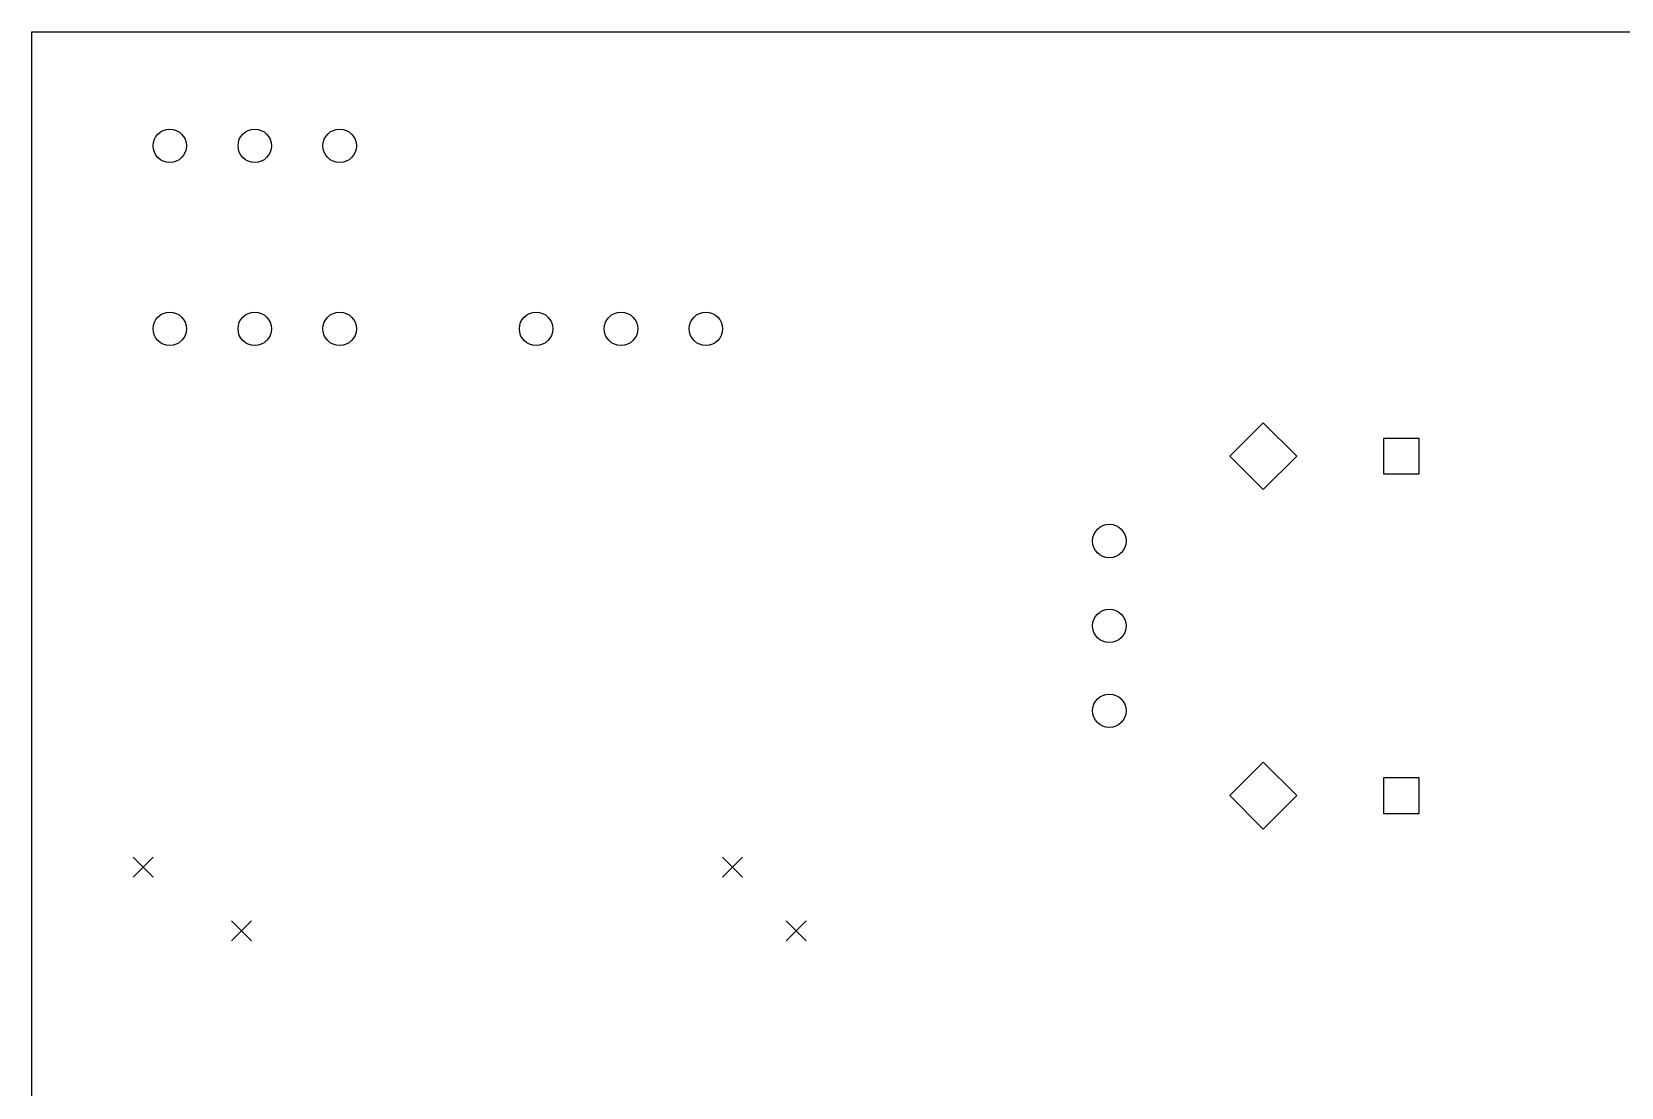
# Model space of a CAD drawing. Extents: x 93 to 194, y -130 to -67.
# Drawn here: x 95.25 to 142.79, y -98.26 to -66.67 of the extents above; entities that cross this region are included whole.
import ezdxf

# ---------------------------------------------------------------- set-up
doc = ezdxf.new("R2010")
doc.units = 0
doc.layers.add('BLACK', color=7, linetype='CONTINUOUS')

msp = doc.modelspace()

# ---------------------------------------------------------------- linework, layer by layer
at = {"layer": 'BLACK', "linetype": 'CONTINUOUS'}
for p, q in [((95.25, -111.125), (95.25, -66.675)), ((95.25, -66.675), (193.675, -66.675)), ((132.08, -78.375001), (131.08, -79.375001)), ((133.08, -79.375001), (132.08, -78.375001)), ((136.737835, -78.844666), (135.677165, -78.844666)), ((135.677165, -78.844666), (135.677165, -79.905336)), ((136.737835, -79.905336), (136.737835, -78.844666)), ((131.08, -79.375001), (132.08, -80.375001)), ((132.08, -80.375001), (133.08, -79.375001)), ((135.677165, -79.905336), (136.737835, -79.905336)), ((132.08, -88.534999), (131.08, -89.534999)), ((133.08, -89.534999), (132.08, -88.534999)), ((136.737835, -89.004666), (135.677165, -89.004666)), ((135.677165, -89.004666), (135.677165, -90.065336)), ((136.737835, -90.065336), (136.737835, -89.004666)), ((131.08, -89.534999), (132.08, -90.534999)), ((132.08, -90.534999), (133.08, -89.534999)), ((135.677165, -90.065336), (136.737835, -90.065336)), ((98.28375, -91.378125), (98.88375, -91.978125)), ((98.88375, -91.378125), (98.28375, -91.978125)), ((115.905, -91.378124), (116.505, -91.978124)), ((116.505, -91.378124), (115.905, -91.978124)), ((101.220625, -93.283125), (101.820625, -93.883125)), ((101.820625, -93.283125), (101.220625, -93.883125)), ((117.81, -93.283124), (118.41, -93.883124)), ((118.41, -93.283124), (117.81, -93.883124))]:
    msp.add_line(p, q, dxfattribs=at)
at = {"layer": 'BLACK'}
for centre in [(99.3775, -70.088126), (101.9175, -70.088126), (104.4575, -70.088126), (99.3775, -75.565), (101.9175, -75.565), (104.4575, -75.565), (110.33125, -75.565), (112.87125, -75.565), (115.41125, -75.565), (127.47625, -81.915001), (127.47625, -84.455), (127.47625, -86.995)]:
    msp.add_circle(centre, 0.5, dxfattribs=at)

doc.saveas('drawing.dxf')
